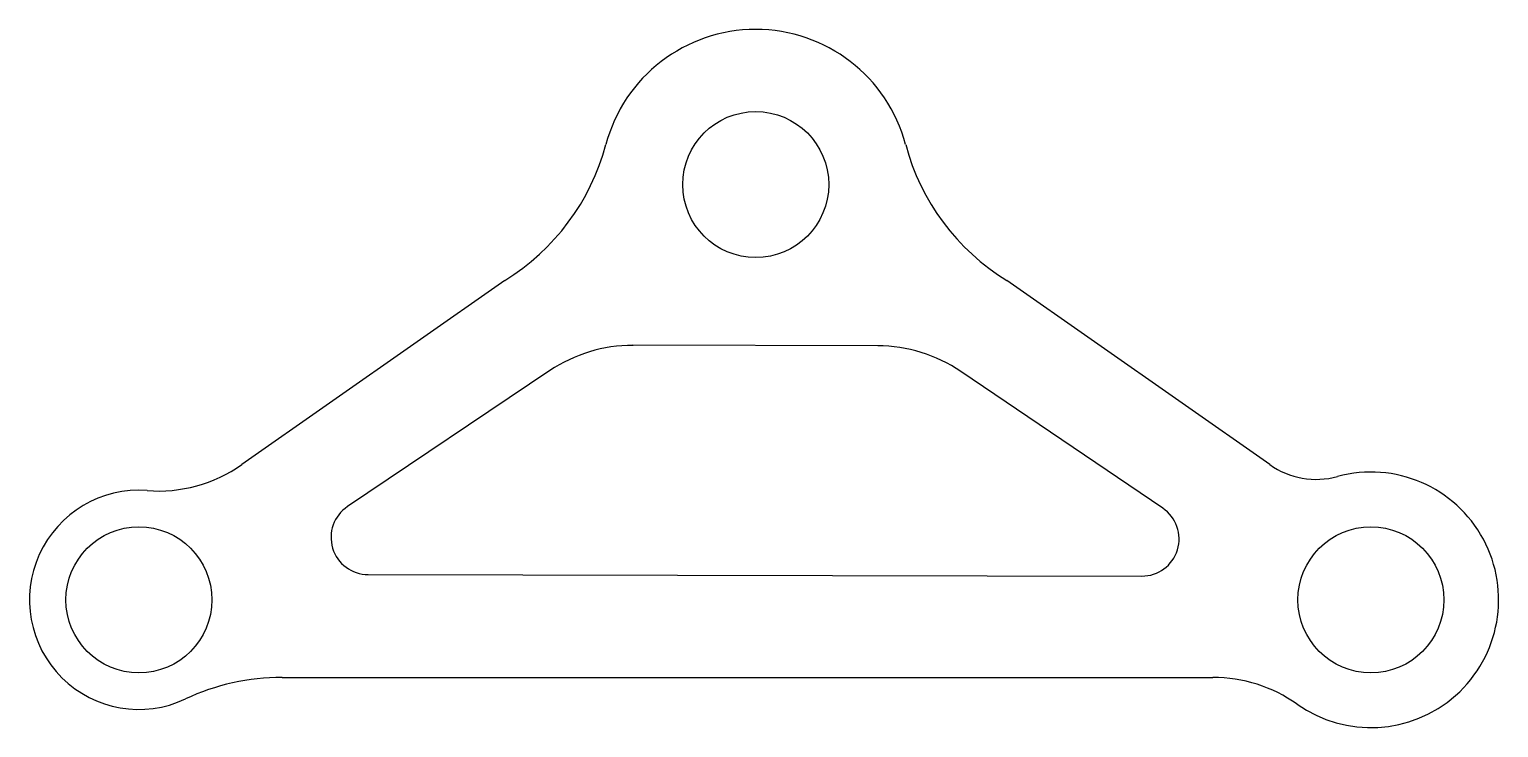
# Model space of a CAD drawing. Header units: millimetres. Extents: x -80 to 81, y -60 to 17.
import ezdxf

# ---------------------------------------------------------------- set-up
doc = ezdxf.new("R2010")
doc.units = ezdxf.units.MM

msp = doc.modelspace()

# ---------------------------------------------------------------- linework, layer by layer
at = {"color": 7, "linetype": 'Continuous', "lineweight": 25}
for p, q in [((-27.5, -10.5), (-56.33, -30.68)), ((56.33, -30.68), (27.5, -10.5)), ((13.37, -17.67), (-13.45, -17.61)), ((-22.56, -20.38), (-44.74, -35.28)), ((44.6, -35.46), (22.47, -20.47)), ((-42.48, -42.73), (42.31, -42.9)), ((-51.89, -54), (50.09, -54))]:
    msp.add_line(p, q, dxfattribs=at)
for centre in [(0, 0), (-67.59, -45.5), (67.41, -45.5)]:
    msp.add_circle(centre, 8, dxfattribs=at)
for centre, radius, start, end in [((0, 0), 17, 14.9015, 165.0985), ((-40.59, 10.8), 25, 301.5674, 345.0985), ((40.59, 10.8), 25, 194.9015, 238.4326), ((-13.48, -33.9), 16.28, 89.8824, 123.8824), ((13.34, -33.95), 16.28, 55.8825, 89.8824), ((-65.5, -17.58), 16, 265.7199, 305), ((61.43, -23.4), 8.9, 235, 285.1296), ((67.41, -45.5), 14, 234.7525, 105.1296), ((-67.59, -45.5), 12, 85.7199, 295.1221), ((-42.47, -38.66), 4.07, 123.8824, 269.8824), ((42.32, -38.83), 4.07, 269.8824, 55.8825), ((-51.89, -79), 25, 90, 115.1221), ((50.09, -70), 16, 54.7525, 90)]:
    msp.add_arc(centre, radius, start, end, dxfattribs=at)

doc.saveas('drawing.dxf')
